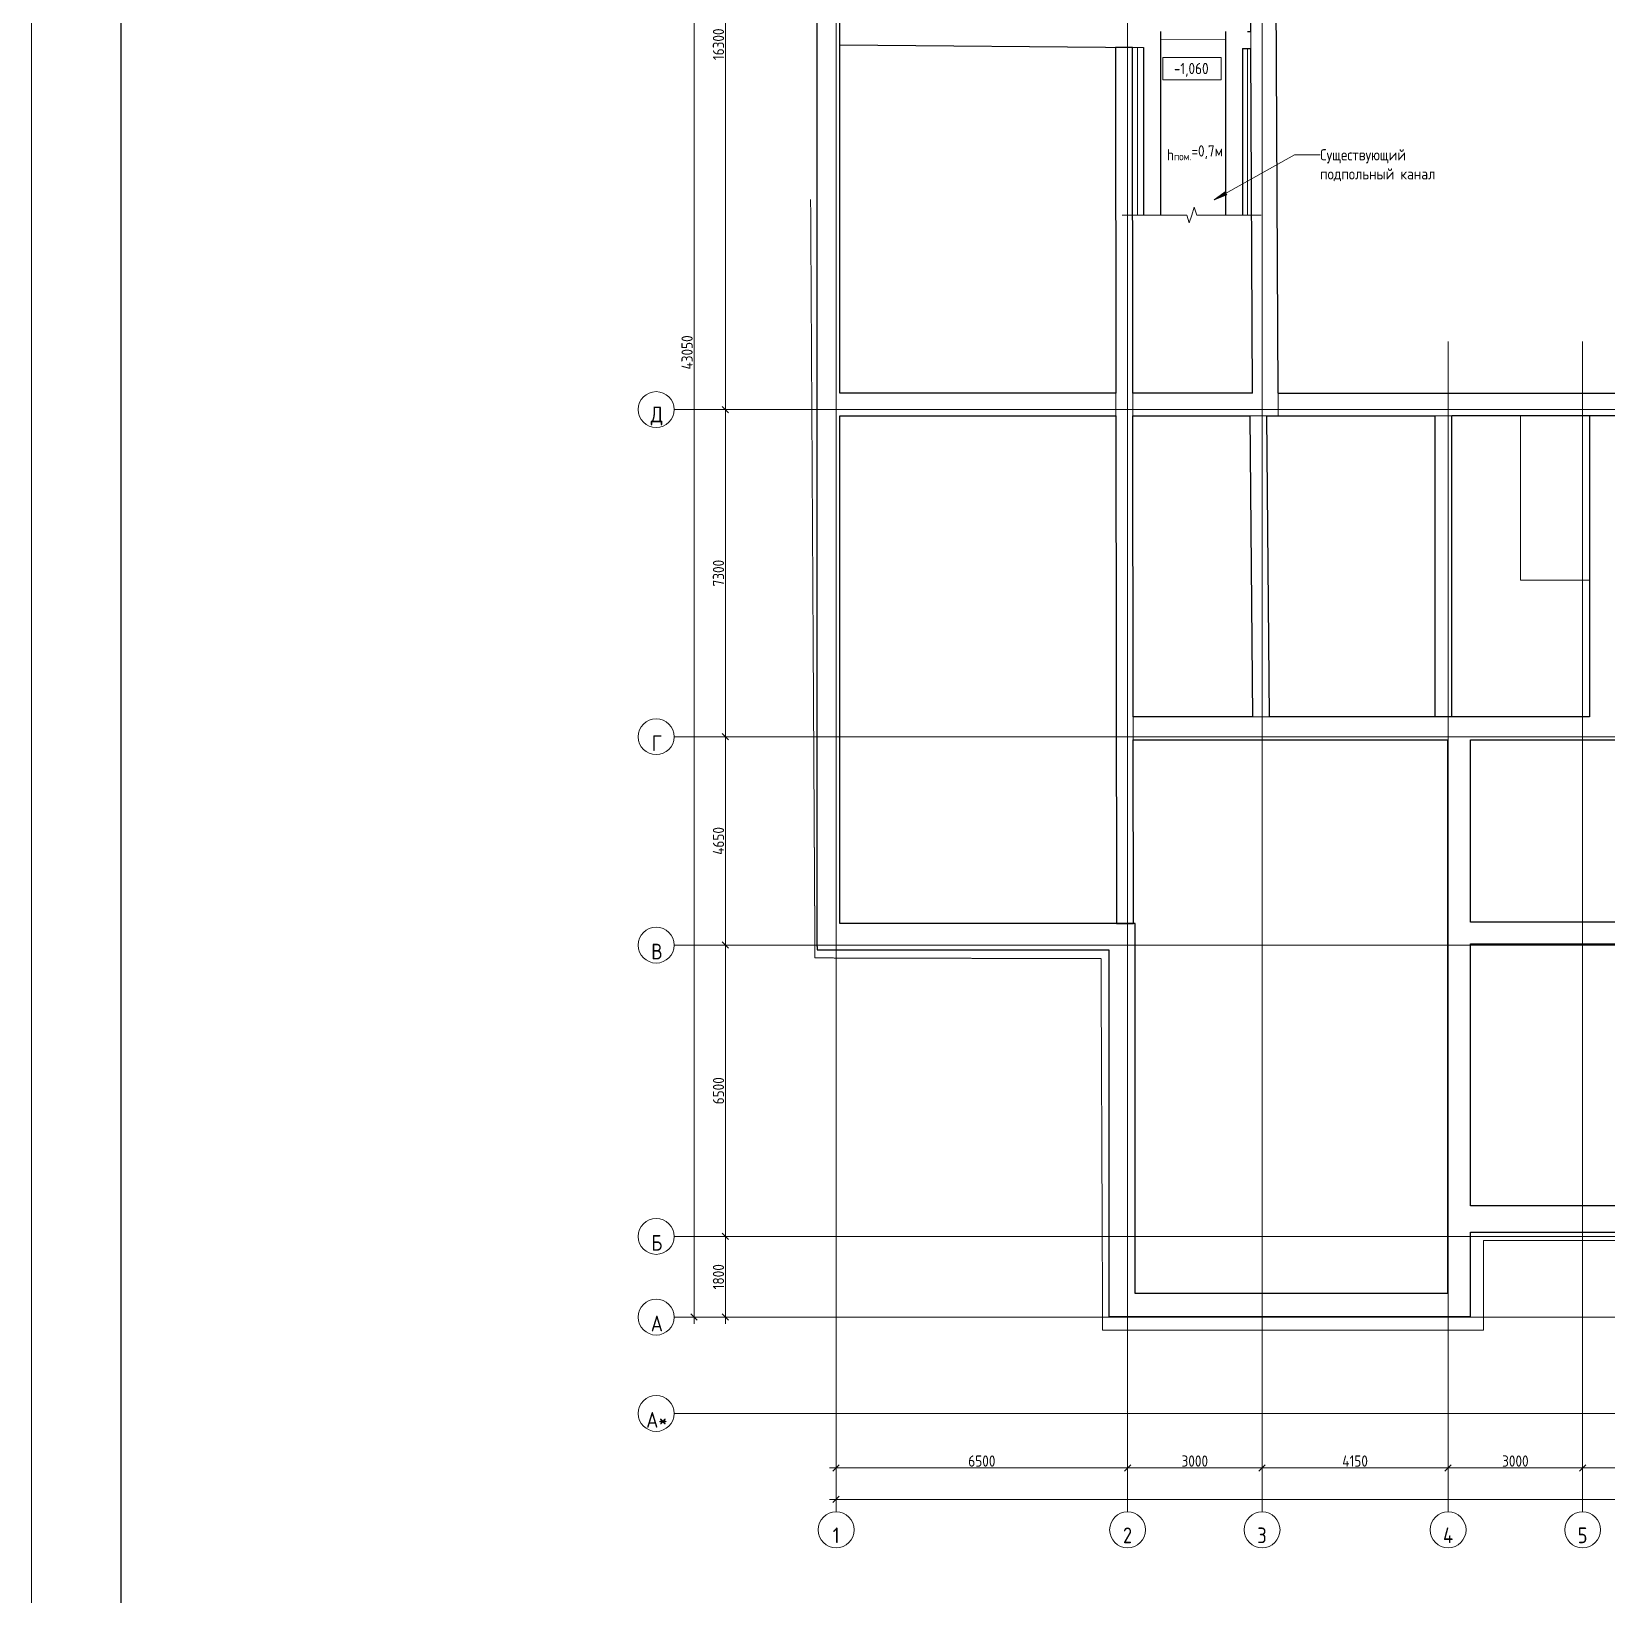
# Model space of a CAD drawing. Header units: millimetres. Extents: x -32 to 417638015, y -35 to 175284279.
# Drawn here: x 20050 to 55181, y 45573 to 80449 of the extents above; entities that cross this region are included whole.
import ezdxf
from ezdxf.enums import TextEntityAlignment as Align

# ---------------------------------------------------------------- set-up
doc = ezdxf.new("R2010")
doc.units = ezdxf.units.MM
doc.linetypes.add('ADSK_Линия сетки', pattern=[25, 20, -2.5, 0, -2.5])
doc.linetypes.add('ADSK_Штрихпунктирная 2 точки_ш15 п1_5 п1_5 п1_5', pattern=[19.5, 15, -1.5, 0, -1.5, 0, -1.5])
doc.layers.add('RAMKA', color=7, linetype='Continuous')
for name, color, linetype, lineweight in [('Аннотация', 7, 'Continuous', 18), ('Оси', 253, 'Continuous', 9), ('Отметки', 7, 'Continuous', 9), ('Перекрытие', 7, 'Continuous', 18), ('Размеры', 7, 'Continuous', 9), ('Стены несущие', 7, 'Continuous', 30), ('Стены штриховка', 7, 'Continuous', 9), ('Узлы', 7, 'Continuous', 18), ('ШТРИХОВКА', 252, 'Continuous', 15)]:
    doc.layers.add(name, color=color, linetype=linetype, lineweight=lineweight)
doc.layers.add('Линии', color=7, linetype='Continuous', lineweight=9, true_color=0x00a600)
doc.styles.add('GOST Common', font='GOST_Common.ttf', dxfattribs={"width": 0.9, "height": 350})
doc.styles.add('GOST Common_1', font='GOST_Common.ttf', dxfattribs={"width": 0.9, "height": 250})
doc.styles.add('GOST Common_2', font='GOST_Common.ttf', dxfattribs={"width": 0.9, "height": 250})
doc.styles.add('RAMKA', font='isocpeur.ttf', dxfattribs={"oblique": 15, "height": 5})
doc.styles.get("Standard").update_dxf_attribs({"font": 'arial.ttf'})
doc.dimstyles.new('ADSK_Основной_2_5_мм', dxfattribs={"dimscale": 304.8, "dimtxt": 251.428749, "dimasz": 0.463911, "dimexe": 0.492126, "dimexo": 0.492126, "dimgap": 0.098425, "dimtad": 1, "dimrnd": 0.01, "dimdsep": 46, "dimtxsty": 'GOST Common_1', "dimblk1": 'OBLIQUE', "dimblk2": 'OBLIQUE', "dimsah": 1, "dimcen": 0.09, "dimdle": 0.492126, "dimazin": 2, "dimtfac": 1, "dimtdec": 4, "dimtix": 1, "dimtmove": 0, "dimatfit": 3, "dimfxl": 1, "dimtvp": 1, "dimtolj": 1, "dimtzin": 0, "dimlwd": 20, "dimlwe": 20, "dimarcsym": 2})

# ---------------------------------------------------------------- blocks, each defined once
blk = doc.blocks.new('_Oblique')
at = {"color": 0, "linetype": 'ByBlock', "lineweight": -2}
blk.add_line((-0.5, -0.5), (0.5, 0.5), dxfattribs=at)
blk = doc.blocks.new('*D290')
at = {"layer": 'Defpoints', "color": 0, "transparency": 16777216}
for p in [(-5944, -2977), (556, -2977), (556, -3077)]:
    blk.add_point(p, dxfattribs=at)
at = {"layer": 'Размеры', "color": 0, "lineweight": 20, "transparency": 16777216}
for p, q in [((-6094, -3077), (706, -3077)), ((-5944, -3127), (-5944, -3227)), ((556, -3127), (556, -3227))]:
    blk.add_line(p, q, dxfattribs=at)
at = {"layer": 'Размеры', "color": 0, "lineweight": 20, "transparency": 16777216, "xscale": 141.4, "yscale": 141.4, "zscale": 141.4, "rotation": 180}
blk.add_blockref('_Oblique', (-5944, -3077), dxfattribs=at)
at = {"layer": 'Размеры', "color": 0, "lineweight": 20, "transparency": 16777216, "xscale": 141.4, "yscale": 141.4, "zscale": 141.4}
blk.add_blockref('_Oblique', (556, -3077), dxfattribs=at)
at = {"layer": 'Размеры', "color": 0, "lineweight": 20, "transparency": 16777216, "insert": (-2694, -2922), "char_height": 250, "width": 756.84, "attachment_point": 5, "style": 'GOST Common_1'}
blk.add_mtext('\\A1;6500', dxfattribs=at)
blk = doc.blocks.new('*D291')
at = {"layer": 'Defpoints', "color": 0, "transparency": 16777216}
for p in [(556, -2977), (3556, -2977), (3556, -3077)]:
    blk.add_point(p, dxfattribs=at)
at = {"layer": 'Размеры', "color": 0, "lineweight": 20, "transparency": 16777216}
for p, q in [((406, -3077), (3706, -3077)), ((556, -3127), (556, -3227)), ((3556, -3127), (3556, -3227))]:
    blk.add_line(p, q, dxfattribs=at)
at = {"layer": 'Размеры', "color": 0, "lineweight": 20, "transparency": 16777216, "xscale": 141.4, "yscale": 141.4, "zscale": 141.4, "rotation": 180}
blk.add_blockref('_Oblique', (556, -3077), dxfattribs=at)
at = {"layer": 'Размеры', "color": 0, "lineweight": 20, "transparency": 16777216, "xscale": 141.4, "yscale": 141.4, "zscale": 141.4}
blk.add_blockref('_Oblique', (3556, -3077), dxfattribs=at)
at = {"layer": 'Размеры', "color": 0, "lineweight": 20, "transparency": 16777216, "insert": (2056, -2922), "char_height": 250, "width": 756.84, "attachment_point": 5, "style": 'GOST Common_1'}
blk.add_mtext('\\A1;3000', dxfattribs=at)
blk = doc.blocks.new('*D292')
at = {"layer": 'Defpoints', "color": 0, "transparency": 16777216}
for p in [(3556, -2977), (7706, -2977), (7706, -3077)]:
    blk.add_point(p, dxfattribs=at)
at = {"layer": 'Размеры', "color": 0, "lineweight": 20, "transparency": 16777216}
for p, q in [((3406, -3077), (7856, -3077)), ((3556, -3127), (3556, -3227)), ((7706, -3127), (7706, -3227))]:
    blk.add_line(p, q, dxfattribs=at)
at = {"layer": 'Размеры', "color": 0, "lineweight": 20, "transparency": 16777216, "xscale": 141.4, "yscale": 141.4, "zscale": 141.4, "rotation": 180}
blk.add_blockref('_Oblique', (3556, -3077), dxfattribs=at)
at = {"layer": 'Размеры', "color": 0, "lineweight": 20, "transparency": 16777216, "xscale": 141.4, "yscale": 141.4, "zscale": 141.4}
blk.add_blockref('_Oblique', (7706, -3077), dxfattribs=at)
at = {"layer": 'Размеры', "color": 0, "lineweight": 20, "transparency": 16777216, "insert": (5631, -2922), "char_height": 250, "width": 726.16, "attachment_point": 5, "style": 'GOST Common_1'}
blk.add_mtext('\\A1;4150', dxfattribs=at)
blk = doc.blocks.new('*D293')
at = {"layer": 'Defpoints', "color": 0, "transparency": 16777216}
for p in [(7706, -2977), (10706, -2977), (10706, -3077)]:
    blk.add_point(p, dxfattribs=at)
at = {"layer": 'Размеры', "color": 0, "lineweight": 20, "transparency": 16777216}
for p, q in [((7556, -3077), (10856, -3077)), ((7706, -3127), (7706, -3227)), ((10706, -3127), (10706, -3227))]:
    blk.add_line(p, q, dxfattribs=at)
at = {"layer": 'Размеры', "color": 0, "lineweight": 20, "transparency": 16777216, "xscale": 141.4, "yscale": 141.4, "zscale": 141.4, "rotation": 180}
blk.add_blockref('_Oblique', (7706, -3077), dxfattribs=at)
at = {"layer": 'Размеры', "color": 0, "lineweight": 20, "transparency": 16777216, "xscale": 141.4, "yscale": 141.4, "zscale": 141.4}
blk.add_blockref('_Oblique', (10706, -3077), dxfattribs=at)
at = {"layer": 'Размеры', "color": 0, "lineweight": 20, "transparency": 16777216, "insert": (9206, -2922), "char_height": 250, "width": 756.84, "attachment_point": 5, "style": 'GOST Common_1'}
blk.add_mtext('\\A1;3000', dxfattribs=at)
blk = doc.blocks.new('*D294')
at = {"layer": 'Defpoints', "color": 0, "transparency": 16777216}
for p in [(10706, -2977), (18606, -2977), (18606, -3077)]:
    blk.add_point(p, dxfattribs=at)
at = {"layer": 'Размеры', "color": 0, "lineweight": 20, "transparency": 16777216}
for p, q in [((10556, -3077), (18756, -3077)), ((10706, -3127), (10706, -3227)), ((18606, -3127), (18606, -3227))]:
    blk.add_line(p, q, dxfattribs=at)
at = {"layer": 'Размеры', "color": 0, "lineweight": 20, "transparency": 16777216, "xscale": 141.4, "yscale": 141.4, "zscale": 141.4, "rotation": 180}
blk.add_blockref('_Oblique', (10706, -3077), dxfattribs=at)
at = {"layer": 'Размеры', "color": 0, "lineweight": 20, "transparency": 16777216, "xscale": 141.4, "yscale": 141.4, "zscale": 141.4}
blk.add_blockref('_Oblique', (18606, -3077), dxfattribs=at)
at = {"layer": 'Размеры', "color": 0, "lineweight": 20, "transparency": 16777216, "insert": (14656, -2922), "char_height": 250, "width": 756.84, "attachment_point": 5, "style": 'GOST Common_1'}
blk.add_mtext('\\A1;7900', dxfattribs=at)
blk = doc.blocks.new('*D301')
at = {"layer": 'Defpoints', "color": 0, "transparency": 16777216}
for p in [(-5944, -3677), (55906, -3677), (55906, -3777)]:
    blk.add_point(p, dxfattribs=at)
at = {"layer": 'Размеры', "color": 0, "lineweight": 20, "transparency": 16777216}
for p, q in [((-6094, -3777), (56056, -3777)), ((-5944, -3827), (-5944, -3927)), ((55906, -3827), (55906, -3927))]:
    blk.add_line(p, q, dxfattribs=at)
at = {"layer": 'Размеры', "color": 0, "lineweight": 20, "transparency": 16777216, "xscale": 141.4, "yscale": 141.4, "zscale": 141.4, "rotation": 180}
blk.add_blockref('_Oblique', (-5944, -3777), dxfattribs=at)
at = {"layer": 'Размеры', "color": 0, "lineweight": 20, "transparency": 16777216, "xscale": 141.4, "yscale": 141.4, "zscale": 141.4}
blk.add_blockref('_Oblique', (55906, -3777), dxfattribs=at)
at = {"layer": 'Размеры', "color": 0, "lineweight": 20, "transparency": 16777216, "insert": (24981, -3622), "char_height": 250, "width": 889.8, "attachment_point": 5, "style": 'GOST Common_1'}
blk.add_mtext('\\A1;61850', dxfattribs=at)
blk = doc.blocks.new('*D302')
at = {"layer": 'Defpoints', "color": 0, "transparency": 16777216}
for p in [(-9014, 43340), (-9114, 290), (-9014, 290)]:
    blk.add_point(p, dxfattribs=at)
at = {"layer": 'Размеры', "color": 0, "lineweight": 20, "transparency": 16777216}
for p, q in [((-9164, 43340), (-9264, 43340)), ((-9114, 43490), (-9114, 140)), ((-9164, 290), (-9264, 290))]:
    blk.add_line(p, q, dxfattribs=at)
at = {"layer": 'Размеры', "color": 0, "lineweight": 20, "transparency": 16777216, "xscale": 141.4, "yscale": 141.4, "zscale": 141.4}
for p, rotation in [((-9114, 43340), 90), ((-9114, 290), 270)]:
    blk.add_blockref('_Oblique', p, dxfattribs=dict(at, rotation=rotation))
at = {"layer": 'Размеры', "color": 0, "lineweight": 20, "transparency": 16777216, "insert": (-9269, 21815), "char_height": 250, "width": 971.62, "attachment_point": 5, "rotation": 90, "style": 'GOST Common_1'}
blk.add_mtext('\\A1;43050', dxfattribs=at)
blk = doc.blocks.new('*D304')
at = {"layer": 'Defpoints', "color": 0, "transparency": 16777216}
for p in [(-8314, 36840), (-8414, 20540), (-8314, 20540)]:
    blk.add_point(p, dxfattribs=at)
at = {"layer": 'Размеры', "color": 0, "lineweight": 20, "transparency": 16777216}
for p, q in [((-8414, 36990), (-8414, 20390)), ((-8464, 36840), (-8564, 36840)), ((-8464, 20540), (-8564, 20540))]:
    blk.add_line(p, q, dxfattribs=at)
at = {"layer": 'Размеры', "color": 0, "lineweight": 20, "transparency": 16777216, "xscale": 141.4, "yscale": 141.4, "zscale": 141.4}
for p, rotation in [((-8414, 36840), 90), ((-8414, 20540), 270)]:
    blk.add_blockref('_Oblique', p, dxfattribs=dict(at, rotation=rotation))
at = {"layer": 'Размеры', "color": 0, "lineweight": 20, "transparency": 16777216, "insert": (-8569, 28690), "char_height": 250, "width": 889.8, "attachment_point": 5, "rotation": 90, "style": 'GOST Common_1'}
blk.add_mtext('\\A1;16300', dxfattribs=at)
blk = doc.blocks.new('*D305')
at = {"layer": 'Defpoints', "color": 0, "transparency": 16777216}
for p in [(-8314, 20540), (-8414, 13240), (-8314, 13240)]:
    blk.add_point(p, dxfattribs=at)
at = {"layer": 'Размеры', "color": 0, "lineweight": 20, "transparency": 16777216}
for p, q in [((-8464, 20540), (-8564, 20540)), ((-8414, 20690), (-8414, 13090)), ((-8464, 13240), (-8564, 13240))]:
    blk.add_line(p, q, dxfattribs=at)
at = {"layer": 'Размеры', "color": 0, "lineweight": 20, "transparency": 16777216, "xscale": 141.4, "yscale": 141.4, "zscale": 141.4}
for p, rotation in [((-8414, 20540), 90), ((-8414, 13240), 270)]:
    blk.add_blockref('_Oblique', p, dxfattribs=dict(at, rotation=rotation))
at = {"layer": 'Размеры', "color": 0, "lineweight": 20, "transparency": 16777216, "insert": (-8569, 16890), "char_height": 250, "width": 756.84, "attachment_point": 5, "rotation": 90, "style": 'GOST Common_1'}
blk.add_mtext('\\A1;7300', dxfattribs=at)
blk = doc.blocks.new('*D306')
at = {"layer": 'Defpoints', "color": 0, "transparency": 16777216}
for p in [(-8314, 13240), (-8414, 8590), (-8314, 8590)]:
    blk.add_point(p, dxfattribs=at)
at = {"layer": 'Размеры', "color": 0, "lineweight": 20, "transparency": 16777216}
for p, q in [((-8414, 13390), (-8414, 8440)), ((-8464, 13240), (-8564, 13240)), ((-8464, 8590), (-8564, 8590))]:
    blk.add_line(p, q, dxfattribs=at)
at = {"layer": 'Размеры', "color": 0, "lineweight": 20, "transparency": 16777216, "xscale": 141.4, "yscale": 141.4, "zscale": 141.4}
for p, rotation in [((-8414, 13240), 90), ((-8414, 8590), 270)]:
    blk.add_blockref('_Oblique', p, dxfattribs=dict(at, rotation=rotation))
at = {"layer": 'Размеры', "color": 0, "lineweight": 20, "transparency": 16777216, "insert": (-8569, 10915), "char_height": 250, "width": 782.41, "attachment_point": 5, "rotation": 90, "style": 'GOST Common_1'}
blk.add_mtext('\\A1;4650', dxfattribs=at)
blk = doc.blocks.new('*D307')
at = {"layer": 'Defpoints', "color": 0, "transparency": 16777216}
for p in [(-8314, 8590), (-8414, 2090), (-8314, 2090)]:
    blk.add_point(p, dxfattribs=at)
at = {"layer": 'Размеры', "color": 0, "lineweight": 20, "transparency": 16777216}
for p, q in [((-8464, 8590), (-8564, 8590)), ((-8414, 8740), (-8414, 1940)), ((-8464, 2090), (-8564, 2090))]:
    blk.add_line(p, q, dxfattribs=at)
at = {"layer": 'Размеры', "color": 0, "lineweight": 20, "transparency": 16777216, "xscale": 141.4, "yscale": 141.4, "zscale": 141.4}
for p, rotation in [((-8414, 8590), 90), ((-8414, 2090), 270)]:
    blk.add_blockref('_Oblique', p, dxfattribs=dict(at, rotation=rotation))
at = {"layer": 'Размеры', "color": 0, "lineweight": 20, "transparency": 16777216, "insert": (-8569, 5340), "char_height": 250, "width": 756.84, "attachment_point": 5, "rotation": 90, "style": 'GOST Common_1'}
blk.add_mtext('\\A1;6500', dxfattribs=at)
blk = doc.blocks.new('*D308')
at = {"layer": 'Defpoints', "color": 0, "transparency": 16777216}
for p in [(-8314, 2090), (-8414, 290), (-8314, 290)]:
    blk.add_point(p, dxfattribs=at)
at = {"layer": 'Размеры', "color": 0, "lineweight": 20, "transparency": 16777216}
for p, q in [((-8414, 2240), (-8414, 140)), ((-8464, 2090), (-8564, 2090)), ((-8464, 290), (-8564, 290))]:
    blk.add_line(p, q, dxfattribs=at)
at = {"layer": 'Размеры', "color": 0, "lineweight": 20, "transparency": 16777216, "xscale": 141.4, "yscale": 141.4, "zscale": 141.4}
for p, rotation in [((-8414, 2090), 90), ((-8414, 290), 270)]:
    blk.add_blockref('_Oblique', p, dxfattribs=dict(at, rotation=rotation))
at = {"layer": 'Размеры', "color": 0, "lineweight": 20, "transparency": 16777216, "insert": (-8569, 1190), "char_height": 250, "width": 700.59, "attachment_point": 5, "rotation": 90, "style": 'GOST Common_1'}
blk.add_mtext('\\A1;1800', dxfattribs=at)
blk = doc.blocks.new('*U1106')
at = {"lineweight": 5, "transparency": 33554687}
blk.add_lwpolyline([(0, 0), (0, 841), (1189, 841), (1189, 0)], close=True, dxfattribs=at)
at = {"lineweight": 30, "transparency": 33554687}
blk.add_lwpolyline([(20, 5), (20, 836), (1184, 836), (1184, 5)], close=True, dxfattribs=at)
at = {"transparency": 33554687, "style": 'RAMKA', "oblique": 15, "width": 0.9}
for tag, height, p in [('СТРАНИЦА', 0.00025, (1184, 836)), ('ДАТА1', 2.5, (1059, 32.5)), ('ДАТА2', 2.5, (1059, 27.5)), ('СТАДИЯ', 2.5, (1141.5, 25)), ('ЛИСТ', 2.5, (1156.5, 25)), ('ЛИСТОВ', 2.5, (1174, 25)), ('ДАТА3', 2.5, (1059, 22.5)), ('ДАТА4', 2.5, (1059, 17.5)), ('ДАТА5', 2.5, (1059, 12.5)), ('ДАТА6', 2.5, (1059, 7.5))]:
    blk.add_attdef(tag, text='', height=height, dxfattribs=at).set_placement(p, align=Align.MIDDLE_CENTER)
at = {"transparency": 33554687, "style": 'RAMKA', "oblique": 15, "width": 0.9, "flags": 8}
blk.add_attdef('ШИФР', text='', height=5, dxfattribs=at).set_placement((1124, 55), align=Align.MIDDLE_CENTER)
at = {"transparency": 33554687, "style": 'RAMKA', "oblique": 15, "width": 0.9}
for tag, p in [('ДОЛЖНОСТЬ1', (1000, 32.5)), ('ФИО1', (1020, 32.5)), ('ДОЛЖНОСТЬ2', (1000, 27.5)), ('ФИО2', (1020, 27.5)), ('ДОЛЖНОСТЬ3', (1000, 22.5)), ('ФИО3', (1020, 22.5)), ('ДОЛЖНОСТЬ4', (1000, 17.5)), ('ФИО4', (1020, 17.5)), ('ДОЛЖНОСТЬ5', (1000, 12.5)), ('ФИО5', (1020, 12.5)), ('ДОЛЖНОСТЬ6', (1000, 7.5)), ('ФИО6', (1020, 7.5))]:
    blk.add_attdef(tag, text='', height=2.5, dxfattribs=at).set_placement(p, align=Align.MIDDLE_LEFT)
at = {"lineweight": 5, "transparency": 33554687, "oblique": 15, "width": 0.9}
for tag, flags, p in [('НАИМЕНОВАНИЕ', 128, (1099, 12.5)), ('КОМПАНИЯ', 150, (1159, 12.5)), ('КОМПЛЕКТ', 170, (1099, 27.5))]:
    blk.add_attdef(tag, text='', height=2.5, dxfattribs=dict(at, flags=flags)).set_placement(p, align=Align.MIDDLE_CENTER)
at = {"transparency": 33554687, "style": 'RAMKA', "oblique": 15, "width": 0.9, "flags": 8}
blk.add_attdef('ФОРМАТЛИСТА', text='', height=2.5, dxfattribs=at).set_placement((1155, 2.5), align=Align.MIDDLE_LEFT)
at = {"lineweight": 9, "transparency": 33554687, "oblique": 15, "width": 0.9, "flags": 26}
blk.add_attdef('ОБЪЕКТ', text='', height=2.5, dxfattribs=at).set_placement((1124, 42.5), align=Align.MIDDLE_CENTER)
blk = doc.blocks.new('План подвала')
at = {"layer": 'Аннотация', "lineweight": 9}
blk.add_hatch(color=8, dxfattribs=at).paths.add_polyline_path([(2488.511, 25220.701), (2769.472, 25333.043), (2730.822, 25401.933)])
at = {"layer": 'Аннотация', "color": 8, "lineweight": 20, "extrusion": (0, 0, -1)}
for p, q in [((2645.274, 28398.08), (1345.274, 28398.08)), ((1345.274, 28398.08), (1345.274, 27898.08)), ((2645.274, 27898.08), (2645.274, 28398.08)), ((1345.274, 27898.08), (2645.274, 27898.08))]:
    blk.add_line(p, q, dxfattribs=at)
at = {"layer": 'Аннотация', "color": 8, "lineweight": 9}
for p, q in [((2488.511, 25220.701), (4278.723, 26225.073)), ((4278.723, 26225.073), (4852.257, 26225.073)), ((2730.822, 25401.933), (2488.511, 25220.701)), ((2488.511, 25220.701), (2769.472, 25333.043)), ((2769.472, 25333.043), (2730.822, 25401.933))]:
    blk.add_line(p, q, dxfattribs=at)
at = {"layer": 'Аннотация', "color": 8, "lineweight": 20}
for p, q in [((1987.728, 24879.799), (2042.728, 25053.004)), ((2097.728, 24879.799), (2042.728, 25053.004)), ((2097.728, 24879.799), (2042.728, 25053.004)), ((737.728, 24879.799), (437.728, 24879.799)), ((1875.111, 24879.799), (1931.419, 24706.498)), ((1875.111, 24879.799), (1931.419, 24706.498)), ((1931.419, 24706.498), (1987.728, 24879.799)), ((1931.419, 24706.498), (1987.728, 24879.799)), ((3237.728, 24879.799), (3537.728, 24879.799))]:
    blk.add_line(p, q, dxfattribs=at)
at = {"layer": 'Линии', "color": 8, "linetype": 'ADSK_Штрихпунктирная 2 точки_ш15 п1_5 п1_5 п1_5'}
for p, q in [((-6513.105, 25224.741), (-6416.318, 8303.587)), ((-6416.318, 8303.587), (-35.326, 8288.165)), ((-35.326, 8288.165), (0, 0)), ((8494.869, -0.828), (8495.064, 1999.172)), ((8495.064, 1999.172), (41781.816, 1959.833)), ((0, 0), (8494.869, -0.828))]:
    blk.add_line(p, q, dxfattribs=at)
at = {"layer": 'Оси', "color": 8, "linetype": 'ADSK_Линия сетки'}
for p, q in [((-5943.539, -4056.756), (-5943.539, 44404.805)), ((556.461, -4056.756), (556.461, 44517.739)), ((3556.461, -4056.756), (3556.461, 44517.739)), ((7706.461, -4056.756), (7706.461, 22061.059)), ((10706.461, -4056.756), (10706.461, 22061.059)), ((-9557.833, 20539.741), (56671.895, 20539.741)), ((-9557.833, 13239.741), (56671.895, 13239.741)), ((-9557.833, 8589.741), (56671.895, 8589.741)), ((-9557.833, 2089.741), (56671.895, 2089.741)), ((-9557.833, 289.741), (56561.748, 289.741)), ((-9557.833, -1860.259), (56561.748, -1860.259))]:
    blk.add_line(p, q, dxfattribs=at)
at = {"layer": 'Оси', "color": 8, "lineweight": 20}
for centre, start, end in [((-9957.833, 20539.741), 90, 270), ((-9957.833, 20539.741), 270, 90), ((-9957.833, 13239.741), 90, 270), ((-9957.833, 13239.741), 270, 90), ((-9957.833, 8589.741), 90, 270), ((-9957.833, 8589.741), 270, 90), ((-9957.833, 2089.741), 90, 270), ((-9957.833, 2089.741), 270, 90), ((-9957.833, 289.741), 90, 270), ((-9957.833, 289.741), 270, 90), ((-9957.833, -1860.259), 90, 270), ((-9957.833, -1860.259), 270, 90), ((-5943.539, -4456.756), 360, 180), ((556.461, -4456.756), 360, 180), ((3556.461, -4456.756), 360, 180), ((7706.461, -4456.756), 360, 180), ((10706.461, -4456.756), 360, 180), ((-5943.539, -4456.756), 180, 360), ((556.461, -4456.756), 180, 360), ((3556.461, -4456.756), 180, 360), ((7706.461, -4456.756), 180, 360), ((10706.461, -4456.756), 180, 360)]:
    blk.add_arc(centre, 400, start, end, dxfattribs=at)
at = {"layer": 'Отметки', "color": 8, "lineweight": 20}
blk.add_line((1888.545, 27898.08), (1995.274, 27898.08), dxfattribs=at)
at = {"layer": 'Перекрытие', "color": 8}
for p, q in [((781.11, 28618.835), (781.11, 24879.799)), ((2739.284, 28790.841), (1294.284, 28804.125)), ((3233.578, 28596.289), (3233.578, 24879.799)), ((9317.286, 20397.266), (9317.286, 16729.839)), ((9317.286, 16729.839), (10861.895, 16729.839))]:
    blk.add_line(p, q, dxfattribs=at)
at = {"layer": 'Стены несущие', "color": 8}
for p, q in [((-5860.892, 20907.266), (-5860.892, 36604.691)), ((-6370.892, 8557.805), (-6370.892, 34167.617)), ((3305.143, 28975.647), (3278.076, 34300.904)), ((3916.161, 20907.266), (3848.068, 34303.801)), ((-5863.991, 28679.924), (-5860.497, 29059.908)), ((1294.284, 28976.008), (1294.284, 24879.799)), ((2739.284, 28976.008), (2739.284, 24879.799)), ((3233.578, 28976.305), (3305.143, 28975.647)), ((-5863.991, 28679.924), (914.284, 28617.611)), ((665.543, 28621.861), (285.543, 28621.427)), ((285.543, 28621.427), (294.362, 20907.266)), ((674.362, 20907.266), (665.543, 28621.861)), ((914.284, 28617.611), (914.284, 24879.799)), ((3119.284, 28597.34), (3307.075, 28595.613)), ((3119.284, 28597.34), (3119.284, 24879.799)), ((3346.154, 20907.266), (3307.075, 28595.613)), ((294.362, 20907.266), (-5860.892, 20907.266)), ((3346.154, 20907.266), (674.362, 20907.266)), ((3916.161, 20907.266), (16709.292, 20907.266)), ((-5860.892, 9073.408), (-5860.892, 20397.266)), ((-5860.892, 20397.266), (294.945, 20397.266)), ((294.945, 20397.266), (307.889, 9073.191)), ((682.62, 13683.079), (674.945, 20397.266)), ((674.945, 20397.266), (3283.457, 20397.266)), ((3283.457, 20397.266), (3339.839, 13683.079)), ((3663.471, 20397.266), (7406.895, 20397.266)), ((3719.852, 13683.079), (3663.471, 20397.266)), ((7406.895, 20397.266), (7406.895, 13683.079)), ((17959.292, 20397.266), (7786.895, 20397.266)), ((7786.895, 13683.079), (7786.895, 20397.266)), ((10861.895, 20397.266), (10861.895, 13683.079)), ((3339.839, 13683.079), (682.62, 13683.079)), ((10861.895, 13683.079), (3719.852, 13683.079)), ((683.203, 13173.079), (7695.03, 13173.079)), ((687.889, 9073.625), (683.203, 13173.079)), ((7695.03, 13173.079), (7695.03, 815.839)), ((8205.03, 13173.079), (38462.349, 13173.079)), ((8205.03, 9099.95), (8205.03, 13173.079)), ((727.533, 9073.408), (-5860.892, 9073.408)), ((307.889, 9073.191), (687.889, 9073.625)), ((727.533, 815.839), (727.533, 9073.408)), ((42053.628, 9099.95), (8205.03, 9099.95)), ((-6370.892, 8557.805), (-6366.561, 8557.805)), ((-6366.561, 8557.805), (-6366.117, 8483.408)), ((-6366.117, 8483.408), (137.533, 8483.408)), ((137.533, 8483.408), (137.533, 305.839)), ((8205.03, 2772.972), (8205.03, 8619.95)), ((8205.03, 8619.95), (42053.628, 8619.95)), ((42053.628, 2772.972), (8205.03, 2772.972)), ((8205.03, 305.839), (8205.03, 2182.972)), ((8205.03, 2182.972), (42053.628, 2182.972)), ((7695.03, 815.839), (727.533, 815.839)), ((137.533, 305.839), (8205.03, 305.839))]:
    blk.add_line(p, q, dxfattribs=at)
at = {"layer": 'Стены штриховка', "color": 8}
for p, q in [((3307.075, 28595.613), (3305.143, 28975.647)), ((294.362, 20907.266), (294.945, 20397.266)), ((674.945, 20397.266), (674.362, 20907.266)), ((3918.754, 20397.266), (3916.161, 20907.266)), ((3283.457, 20397.266), (3663.471, 20397.266)), ((7786.895, 20397.266), (7406.895, 20397.266)), ((682.62, 13683.079), (683.203, 13173.079)), ((3339.839, 13683.079), (3719.852, 13683.079))]:
    blk.add_line(p, q, dxfattribs=at)
at = {"layer": 'Узлы', "color": 8}
for p, q in [((1875.111, 24879.799), (737.728, 24879.799)), ((3237.728, 24879.799), (2097.728, 24879.799))]:
    blk.add_line(p, q, dxfattribs=at)
at = {"layer": 'Аннотация', "color": 8, "lineweight": 9, "char_height": 250, "attachment_point": 1, "line_spacing_factor": 1.022766, "style": 'GOST Common_2'}
for s, insert, width in [('\\pxt1.44,2.88,4.32,5.76,7.2,8.64,10.08,11.52,12.96,14.4,15.84,17.28,18.72,20.16,21.6,23.04,24.48,25.92,27.36,28.8,30.24,31.68,33.12,34.56,36,37.44,38.88,40.32,41.76,43.2,44.64,46.08;h{\\A1;\\H0.7x;\\S^ пом.;\\H1.42857x;=0,7м}', (1434.127, 26350.266), 1250.784), ('\\pxt1.44,2.88,4.32,5.76,7.2,8.64,10.08,11.52,12.96,14.4,15.84,17.28,18.72,20.16,21.6,23.04,24.48,25.92,27.36,28.8,30.24,31.68,33.12,34.56,36,37.44,38.88,40.32,41.76,43.2,44.64,46.08;{Существующий подпольный канал}', (4852.257, 26350.266), 3078)]:
    blk.add_mtext(s, dxfattribs=dict(at, insert=insert, width=width))
at = {"layer": 'Оси', "color": 8, "char_height": 350, "attachment_point": 5, "line_spacing_factor": 1.022766, "style": 'GOST Common'}
for s, insert, width in [('\\pxqc,t0.25714,0.51429,0.77143,1.02857,1.28571,1.54286,1.8,2.05714,2.31429,2.57143,2.82857,3.08571,3.34286,3.6,3.85714,4.11429,4.37143,4.62857,4.88571,5.14286,5.4,5.65714,5.91429,6.17143,6.42857,6.68571,6.94286,7.2,7.45714,7.71429,7.97143,8.22857;{Д}', (-9942.906, 20396.89), 291.6), ('\\pxqc,t0.25714,0.51429,0.77143,1.02857,1.28571,1.54286,1.8,2.05714,2.31429,2.57143,2.82857,3.08571,3.34286,3.6,3.85714,4.11429,4.37143,4.62857,4.88571,5.14286,5.4,5.65714,5.91429,6.17143,6.42857,6.68571,6.94286,7.2,7.45714,7.71429,7.97143,8.22857;{Г}', (-9943.356, 13096.89), 232.2), ('\\pxqc,t0.25714,0.51429,0.77143,1.02857,1.28571,1.54286,1.8,2.05714,2.31429,2.57143,2.82857,3.08571,3.34286,3.6,3.85714,4.11429,4.37143,4.62857,4.88571,5.14286,5.4,5.65714,5.91429,6.17143,6.42857,6.68571,6.94286,7.2,7.45714,7.71429,7.97143,8.22857;{В}', (-9942.906, 8446.89), 261.9), ('\\pxqc,t0.25714,0.51429,0.77143,1.02857,1.28571,1.54286,1.8,2.05714,2.31429,2.57143,2.82857,3.08571,3.34286,3.6,3.85714,4.11429,4.37143,4.62857,4.88571,5.14286,5.4,5.65714,5.91429,6.17143,6.42857,6.68571,6.94286,7.2,7.45714,7.71429,7.97143,8.22857;{Б}', (-9942.906, 1946.89), 261.9), ('\\pxqc,t0.25714,0.51429,0.77143,1.02857,1.28571,1.54286,1.8,2.05714,2.31429,2.57143,2.82857,3.08571,3.34286,3.6,3.85714,4.11429,4.37143,4.62857,4.88571,5.14286,5.4,5.65714,5.91429,6.17143,6.42857,6.68571,6.94286,7.2,7.45714,7.71429,7.97143,8.22857;{А}', (-9942.906, 146.89), 291.6), ('\\pxqc,t0.25714,0.51429,0.77143,1.02857,1.28571,1.54286,1.8,2.05714,2.31429,2.57143,2.82857,3.08571,3.34286,3.6,3.85714,4.11429,4.37143,4.62857,4.88571,5.14286,5.4,5.65714,5.91429,6.17143,6.42857,6.68571,6.94286,7.2,7.45714,7.71429,7.97143,8.22857;{А*}', (-9943.356, -2003.11), 512.1), ('\\pxqc,t0.25714,0.51429,0.77143,1.02857,1.28571,1.54286,1.8,2.05714,2.31429,2.57143,2.82857,3.08571,3.34286,3.6,3.85714,4.11429,4.37143,4.62857,4.88571,5.14286,5.4,5.65714,5.91429,6.17143,6.42857,6.68571,6.94286,7.2,7.45714,7.71429,7.97143,8.22857;{1}', (-5944.37, -4579.661), 161.1), ('\\pxqc,t0.25714,0.51429,0.77143,1.02857,1.28571,1.54286,1.8,2.05714,2.31429,2.57143,2.82857,3.08571,3.34286,3.6,3.85714,4.11429,4.37143,4.62857,4.88571,5.14286,5.4,5.65714,5.91429,6.17143,6.42857,6.68571,6.94286,7.2,7.45714,7.71429,7.97143,8.22857;{2}', (555.63, -4579.661), 232.2), ('\\pxqc,t0.25714,0.51429,0.77143,1.02857,1.28571,1.54286,1.8,2.05714,2.31429,2.57143,2.82857,3.08571,3.34286,3.6,3.85714,4.11429,4.37143,4.62857,4.88571,5.14286,5.4,5.65714,5.91429,6.17143,6.42857,6.68571,6.94286,7.2,7.45714,7.71429,7.97143,8.22857;{3}', (3555.63, -4579.661), 225.9), ('\\pxqc,t0.25714,0.51429,0.77143,1.02857,1.28571,1.54286,1.8,2.05714,2.31429,2.57143,2.82857,3.08571,3.34286,3.6,3.85714,4.11429,4.37143,4.62857,4.88571,5.14286,5.4,5.65714,5.91429,6.17143,6.42857,6.68571,6.94286,7.2,7.45714,7.71429,7.97143,8.22857;{4}', (7706.08, -4579.661), 261.9), ('\\pxqc,t0.25714,0.51429,0.77143,1.02857,1.28571,1.54286,1.8,2.05714,2.31429,2.57143,2.82857,3.08571,3.34286,3.6,3.85714,4.11429,4.37143,4.62857,4.88571,5.14286,5.4,5.65714,5.91429,6.17143,6.42857,6.68571,6.94286,7.2,7.45714,7.71429,7.97143,8.22857;{5}', (10705.63, -4579.661), 232.2)]:
    blk.add_mtext(s, dxfattribs=dict(at, insert=insert, width=width))
at = {"layer": 'Отметки', "color": 8, "lineweight": 20, "insert": (1587.969, 28274.787), "char_height": 250, "width": 977.53229, "attachment_point": 1, "line_spacing_factor": 1.022761, "style": 'GOST Common_1'}
blk.add_mtext('-1,060', dxfattribs=at)
at = {"layer": 'Размеры', "color": 8, "lineweight": 20}
for base, p1, p2, override, picture, middle in [((-9114.159, 289.741), (-9014.174, 43339.741), (-9014.174, 289.741), {"dimpost": '<>', "dimfxl": 43050}, '*D302', (-9269.159, 21814.741)), ((-8414.159, 20539.741), (-8314.174, 36839.741), (-8314.174, 20539.741), {"dimpost": '<>', "dimfxl": 16300}, '*D304', (-8569.159, 28689.741)), ((-8414.159, 13239.741), (-8314.174, 20539.741), (-8314.174, 13239.741), {"dimpost": '<>', "dimfxl": 7300}, '*D305', (-8569.159, 16889.741)), ((-8414.159, 8589.741), (-8314.174, 13239.741), (-8314.174, 8589.741), {"dimpost": '<>', "dimfxl": 4650}, '*D306', (-8569.159, 10914.741)), ((-8414.159, 2089.741), (-8314.174, 8589.741), (-8314.174, 2089.741), {"dimpost": '<>', "dimfxl": 6500}, '*D307', (-8569.159, 5339.741)), ((-8414.159, 289.741), (-8314.174, 2089.741), (-8314.174, 289.741), {"dimpost": '<>', "dimfxl": 1800}, '*D308', (-8569.159, 1189.741))]:
    dim = blk.add_linear_dim(base=base, p1=p1, p2=p2, angle=90, dimstyle='ADSK_Основной_2_5_мм', override=override, dxfattribs=at)
    dim.commit()
    dim.dimension.update_dxf_attribs({"geometry": picture, "text_midpoint": middle})
for base, p1, p2, override, picture, middle in [((556.461, -3076.817), (-5943.539, -2976.832), (556.461, -2976.832), {"dimpost": '<>', "dimfxl": 6500}, '*D290', (-2693.539, -2921.817)), ((3556.461, -3076.817), (556.461, -2976.832), (3556.461, -2976.832), {"dimpost": '<>', "dimfxl": 3000}, '*D291', (2056.461, -2921.817)), ((7706.461, -3076.817), (3556.461, -2976.832), (7706.461, -2976.832), {"dimpost": '<>', "dimfxl": 4150}, '*D292', (5631.461, -2921.817)), ((10706.461, -3076.817), (7706.461, -2976.832), (10706.461, -2976.832), {"dimpost": '<>', "dimfxl": 3000}, '*D293', (9206.461, -2921.817)), ((18606.461, -3076.817), (10706.461, -2976.832), (18606.461, -2976.832), {"dimpost": '<>', "dimfxl": 7900}, '*D294', (14656.461, -2921.817)), ((55906.461, -3776.817), (-5943.539, -3676.832), (55906.461, -3676.832), {"dimpost": '<>', "dimfxl": 61850}, '*D301', (24981.461, -3621.817))]:
    dim = blk.add_linear_dim(base=base, p1=p1, p2=p2, dimstyle='ADSK_Основной_2_5_мм', override=override, dxfattribs=at)
    dim.commit()
    dim.dimension.update_dxf_attribs({"geometry": picture, "text_midpoint": middle})

msp = doc.modelspace()

# ---------------------------------------------------------------- block references
at = {"layer": 'RAMKA', "transparency": 33554687, "xscale": 100, "yscale": 100, "zscale": 100}
msp.add_blockref('*U1106', (20050, 20248), dxfattribs=at)
at = {"layer": 'ШТРИХОВКА'}
msp.add_blockref('План подвала', (43942, 51473), dxfattribs=at)

doc.saveas('drawing.dxf')
